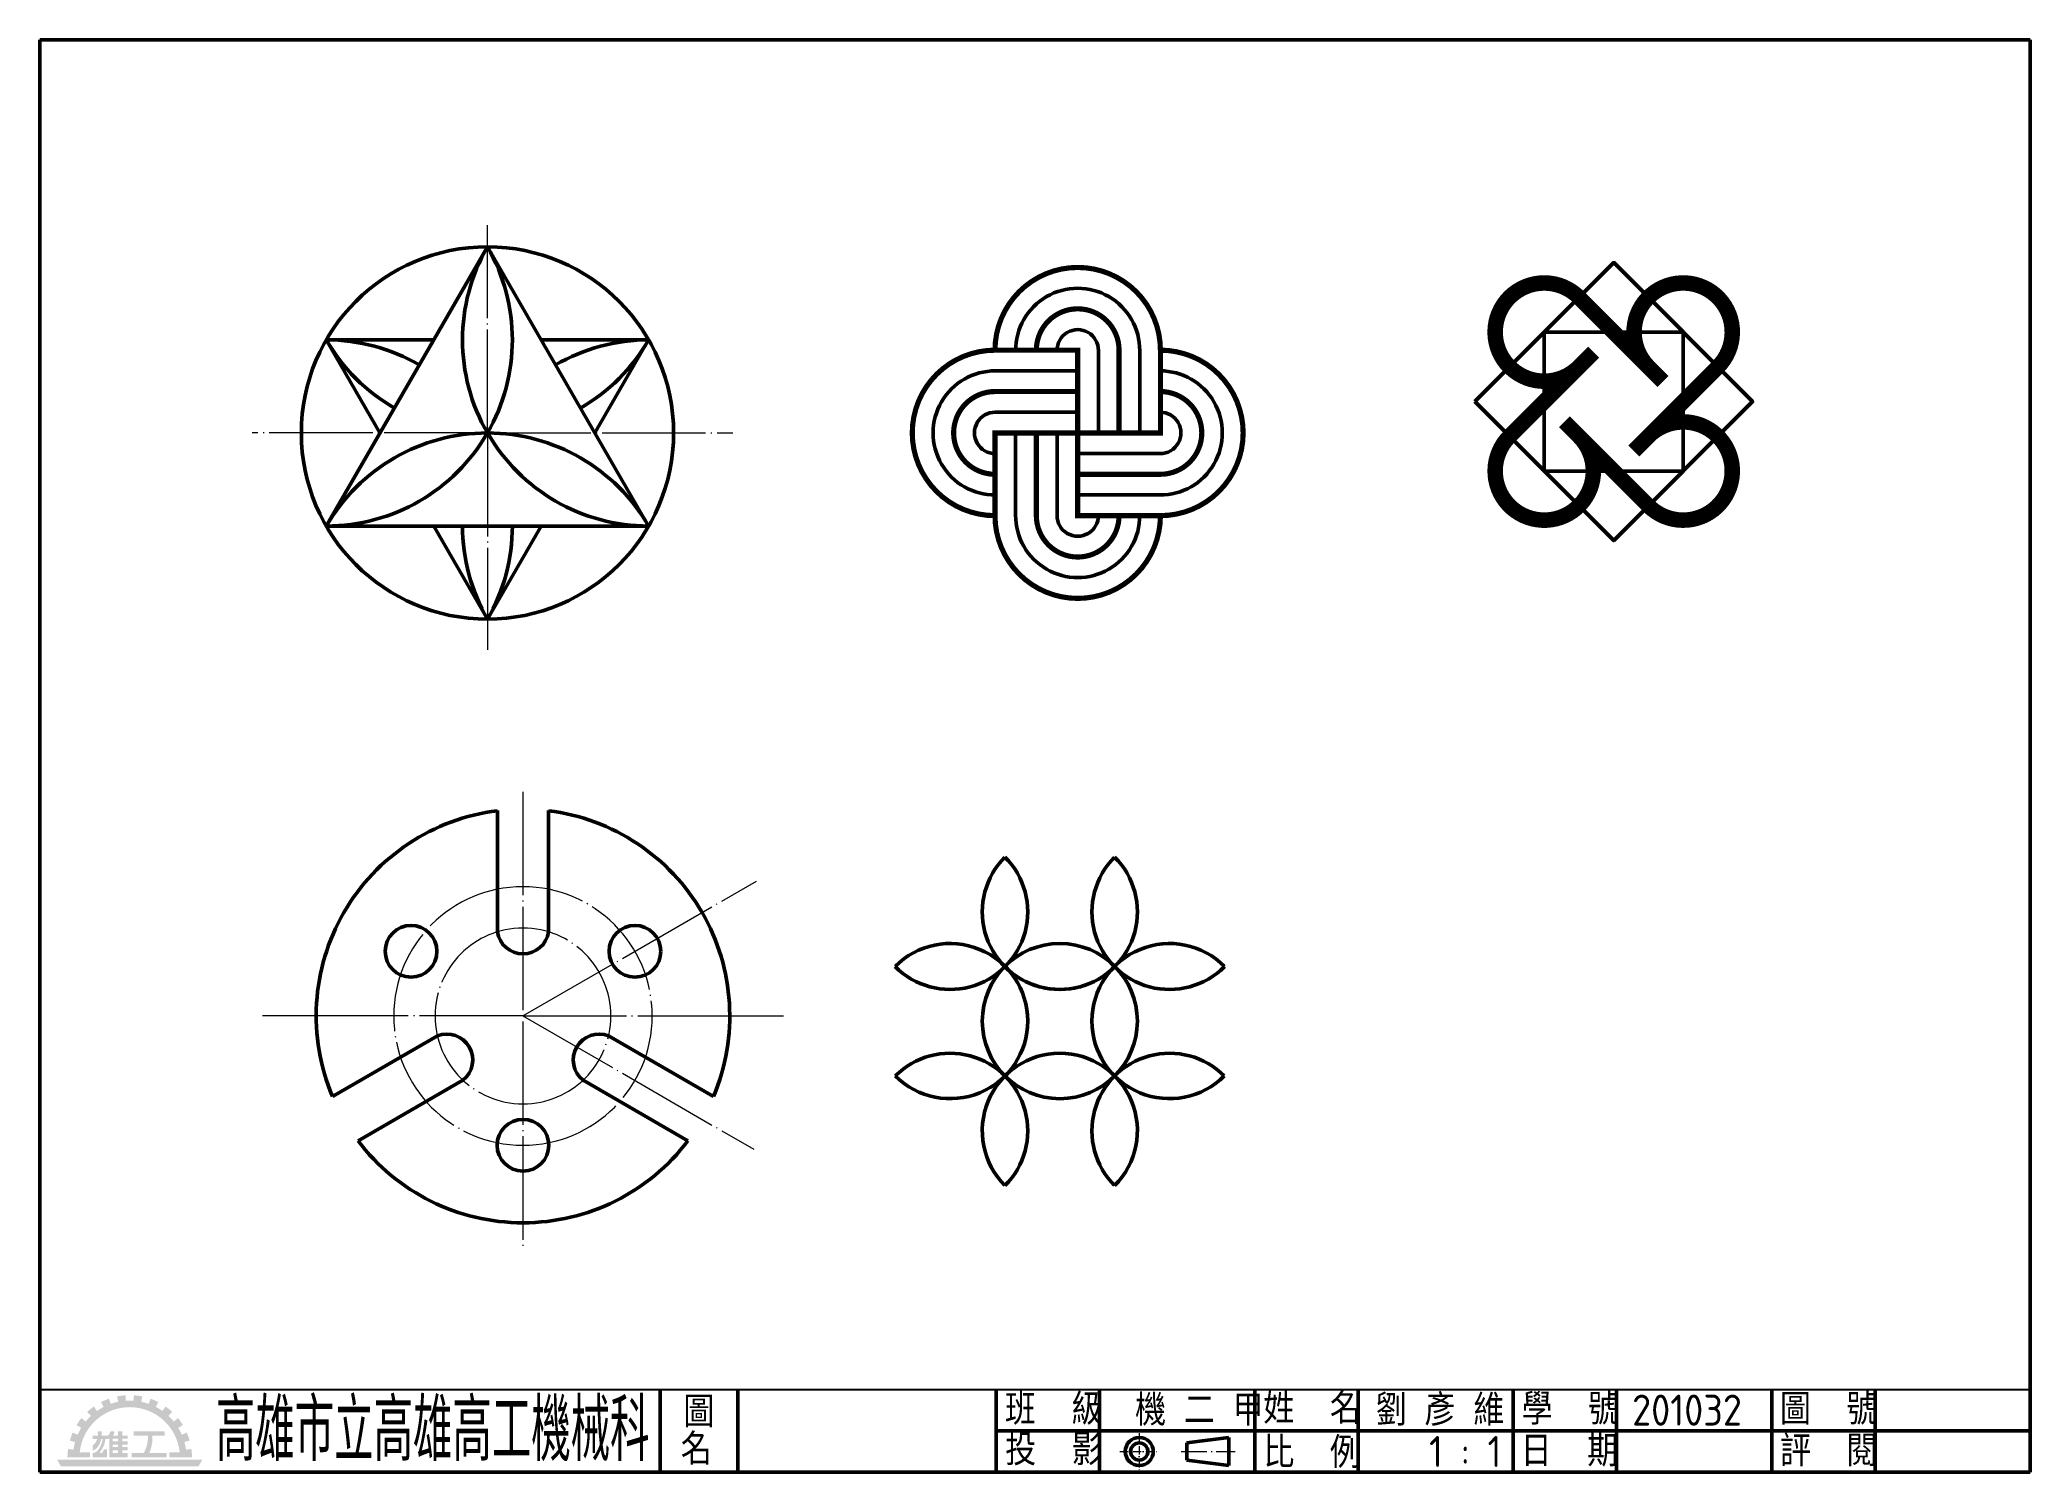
# Model space of a CAD drawing. Extents: x 25 to 410, y 10 to 287.
import ezdxf
from ezdxf.enums import TextEntityAlignment as Align

# ---------------------------------------------------------------- set-up
doc = ezdxf.new("R2010")
doc.units = 0
for name, pattern in [('中心線', [22.2, 20, -1, 0.2, -1]), ('中心線5', [6.8, 5, -0.8, 0.2, -0.8]), ('中心線5偏位', [5.1, 2, -0.5, 0.1, -0.5, 2])]:
    doc.linetypes.add(name, pattern=pattern)
doc.layers.get('0').update_dxf_attribs({"linetype": 'CONTINUOUS'})
for name, color, linetype, lineweight in [('中心線層', 2, '中心線', 18), ('文字層', 6, 'CONTINUOUS', 18), ('輪廓線層', 7, 'CONTINUOUS', 50)]:
    doc.layers.add(name, color=color, linetype=linetype, lineweight=lineweight)
doc.styles.add('CNS', font='isocp.shx', dxfattribs={"bigfont": 'chineset.shx'})

# ---------------------------------------------------------------- blocks, each defined once
blk = doc.blocks.new('*U0')
at = {"layer": '輪廓線層'}
for p, q in [((4, -16), (4, 0)), ((12, -16), (12, 0))]:
    blk.add_line(p, q, dxfattribs=at)
at = {"layer": '輪廓線層', "const_width": 1}
for points in [[(16, 0, 1), (-16, 0, 1)], [(8, 0, 1), (-8, 0, 0)]]:
    blk.add_lwpolyline(points, format="xyb", dxfattribs=at)
for points in [[(0, -16), (0, 0), (-16, 0)], [(8, -16), (8, 0)], [(16, -16), (16, 0)], [(4, -16), (16, -16)]]:
    blk.add_lwpolyline(points, dxfattribs=at)
at = {"layer": '輪廓線層'}
for radius in [12, 4]:
    blk.add_arc((0, -0.03), radius, 359.6223, 180.3777, dxfattribs=at)
blk = doc.blocks.new('*U1')
at = {"layer": '輪廓線層', "color": 0, "linetype": 'ByBlock', "lineweight": -2, "transparency": 16777216}
blk.add_blockref('*U0', (262.22, 226.98), dxfattribs=at)
for p, rotation in [((246.22, 210.98), 90), ((278.22, 210.98), 270), ((262.22, 194.98), 180)]:
    blk.add_blockref('*U0', p, dxfattribs=dict(at, rotation=rotation))
blk = doc.blocks.new('*U2')
at = {"layer": '輪廓線層', "const_width": 3}
blk.add_lwpolyline([(9.5, 6.75, 2.414214), (0, -2.75, 1)], format="xyb", dxfattribs=at)
blk.add_lwpolyline([(9.5, 6.75), (9.5, -16.25)], dxfattribs=at)
blk = doc.blocks.new('*U3')
at = {"layer": '輪廓線層', "color": 0, "linetype": 'ByBlock', "lineweight": -2, "transparency": 16777216}
blk.add_blockref('*U2', (269, 229.29), dxfattribs=at)
for p, rotation in [((256.75, 217.04), 90), ((281.25, 217.04), 269.9999999999999), ((269, 204.79), 180)]:
    blk.add_blockref('*U2', p, dxfattribs=dict(at, rotation=rotation))

msp = doc.modelspace()

# ---------------------------------------------------------------- hatches: boundary and pattern name
at = {"layer": '文字層'}
h = msp.add_hatch(color=256, dxfattribs=at)
h.paths.add_polyline_path([(47.44, 22.62), (47.93, 23.55, 0.034161), (46.42, 24.21), (46.07, 23.21, 0.034161), (44.63, 23.62), (44.84, 24.65, 0.034161), (43.21, 24.87), (43.14, 23.82, 0.034161), (41.64, 23.82), (41.57, 24.87, 0.034161), (39.94, 24.65), (40.16, 23.62, 0.034161), (38.71, 23.21), (38.36, 24.21, 0.034161), (36.85, 23.55), (37.34, 22.62, 0.034161), (36.06, 21.84), (35.45, 22.7, 0.034161), (34.17, 21.66), (34.9, 20.89, 0.034161), (33.87, 19.8), (33.05, 20.46, 0.034161), (32.11, 19.12), (33.01, 18.57, 0.034161), (32.32, 17.24), (31.35, 17.66, 0.034161), (30.8, 16.11), (31.82, 15.83, 0.034161), (31.51, 14.36), (30.47, 14.5, 0.034161), (30.35, 12.86), (32.68, 12.86), (34.72, 12.86), (34.72, 13.81), (32.72, 13.81, -0.906522), (52.06, 13.81), (50.06, 13.81), (50.06, 12.86), (52.11, 12.86), (54.43, 12.86, 0.034161), (54.32, 14.5), (53.27, 14.36, 0.034161), (52.97, 15.83), (53.98, 16.11, 0.034161), (53.43, 17.66), (52.46, 17.24, 0.034161), (51.77, 18.57), (52.68, 19.12, 0.034161), (51.73, 20.46), (50.91, 19.8, 0.034161), (49.89, 20.89), (50.61, 21.66, 0.034161), (49.33, 22.7), (48.72, 21.84, 0.034161)])
h.paths.add_polyline_path([(56.44, 12.4), (28.35, 12.4), (29.09, 11.13), (55.7, 11.13)])
h.paths.add_polyline_path([(46.77, 16.98, -0.432462), (46.88, 17.09), (49.13, 17.09), (49.13, 17.93), (43.17, 17.93), (43.17, 17.09), (45.82, 17.09, -0.40629), (45.92, 16.99, -0.135568), (45.13, 13.76, -0.271099), (45.03, 13.71), (42.77, 13.71), (42.77, 12.86), (49.53, 12.86), (49.53, 13.71), (46.35, 13.71, -0.534383), (46.25, 13.86, 0.114041)], flags=17)
edge = h.paths.add_edge_path(flags=17)
edge.add_line((42.01, 17.09), (40.96, 17.09))
edge.add_line((40.96, 17.09), (40.96, 17.93))
edge.add_line((40.96, 17.93), (40.11, 17.93))
edge.add_line((40.11, 17.93), (40.11, 17.09))
edge.add_line((40.11, 17.09), (39.19, 17.09))
edge.add_arc((36.66, 18.43), 2.85, 332.0492, 350.0488)
edge.add_line((39.48, 17.93), (38.63, 17.93))
edge.add_arc((37.65, 17.92), 0.98, -69.2817, 0.9854, ccw=False)
edge.add_line((38, 17), (38, 17.09))
edge.add_line((38, 17.09), (36.94, 17.09))
edge.add_spline(control_points=[(36.94, 17.09), (36.94, 17.09), (36.96, 17.37), (36.97, 17.65), (36.97, 17.93)], knot_values=[0, 0, 0, 0, 0.009596, 4.002169, 4.002169, 4.002169, 4.002169], degree=3, periodic=0)
edge.add_line((36.97, 17.93), (36.2, 17.93))
edge.add_spline(control_points=[(36.2, 17.93), (36.21, 17.67), (36.24, 17.39), (36.23, 17.13)], knot_values=[0, 0, 0, 0, 3.800149, 3.800149, 3.800149, 3.800149], degree=3, periodic=0)
edge.add_arc((36.19, 17.13), 0.0422, -90, 0.987, ccw=False)
edge.add_line((36.19, 17.09), (35.25, 17.09))
edge.add_line((35.25, 17.09), (35.25, 16.41))
edge.add_line((35.25, 16.41), (36.06, 16.41))
edge.add_spline(control_points=[(36.06, 16.41), (36.08, 16.33), (35.96, 16.03), (35.73, 15.6), (35.42, 15.32), (35.25, 15.25)], knot_values=[7.330089, 7.330089, 7.330089, 7.330089, 8.570836, 11.570173, 14.124258, 14.124258, 14.124258, 14.124258], degree=3, periodic=0)
edge.add_line((35.25, 15.25), (35.25, 14.18))
edge.add_spline(control_points=[(35.25, 14.18), (35.49, 14.26), (36.03, 14.58), (36.54, 15.35), (36.8, 16.01), (36.87, 16.35), (36.88, 16.41)], knot_values=[7.234919, 7.234919, 7.234919, 7.234919, 10.768334, 15.863247, 20.018265, 20.827203, 20.827203, 20.827203, 20.827203], degree=3, periodic=0)
edge.add_line((36.88, 16.41), (37.15, 16.39))
edge.add_spline(control_points=[(37.15, 16.39), (37.13, 16.05), (36.94, 15.4), (36.48, 14.57), (35.98, 13.88), (35.46, 13.71), (35.25, 13.71)], knot_values=[0, 0, 0, 0, 4.834659, 9.411352, 13.571385, 16.563331, 16.563331, 16.563331, 16.563331], degree=3, periodic=0)
edge.add_line((35.25, 13.71), (35.25, 12.86))
edge.add_line((35.25, 12.86), (38, 12.86))
edge.add_line((38, 12.86), (38, 14.39))
edge.add_line((38, 14.39), (37.39, 14.39))
edge.add_arc((37.39, 14.3), 0.0845, 90, 183.9509)
edge.add_arc((36.68, 14.25), 0.63, -55.8164, 3.9509, ccw=False)
edge.add_line((37.03, 13.73), (36.7, 13.73))
edge.add_arc((36.7, 13.82), 0.0845, 142.6509, 270, ccw=False)
edge.add_spline(control_points=[(36.63, 13.87), (36.8, 14.08), (37.11, 14.58), (37.55, 15.41), (37.64, 16.07), (37.67, 16.41)], knot_values=[0, 0, 0, 0, 3.882648, 8.339679, 13.167216, 13.167216, 13.167216, 13.167216], degree=3, periodic=0)
edge.add_line((37.67, 16.41), (38, 16.41))
edge.add_arc((37.72, 18.15), 1.77, 279.0586, 293.2174)
edge.add_line((38.42, 16.53), (38.42, 12.86))
edge.add_line((38.42, 12.86), (42.01, 12.86))
edge.add_line((42.01, 12.86), (42.01, 13.71))
edge.add_line((42.01, 13.71), (40.96, 13.71))
edge.add_line((40.96, 13.71), (40.96, 14.2))
edge.add_line((40.96, 14.2), (42.01, 14.2))
edge.add_line((42.01, 14.2), (42.01, 14.84))
edge.add_line((42.01, 14.84), (40.96, 14.84))
edge.add_line((40.96, 14.84), (40.96, 15.33))
edge.add_line((40.96, 15.33), (42.01, 15.33))
edge.add_line((42.01, 15.33), (42.01, 15.96))
edge.add_line((42.01, 15.96), (40.96, 15.96))
edge.add_line((40.96, 15.96), (40.96, 16.45))
edge.add_line((40.96, 16.45), (42.01, 16.45))
edge.add_line((42.01, 16.45), (42.01, 17.09))
h.paths.add_polyline_path([(40.11, 16.45), (40.11, 15.96), (39.1, 15.96), (39.1, 16.45)], flags=16)
h.paths.add_polyline_path([(40.11, 15.33), (40.11, 14.84), (39.1, 14.84), (39.1, 15.33)], flags=16)
h.paths.add_polyline_path([(40.11, 14.2), (40.11, 13.71), (39.1, 13.71), (39.1, 14.2)], flags=16)

# ---------------------------------------------------------------- linework, layer by layer
msp.add_line((25, 26), (410, 26))
at = {"layer": '中心線層'}
for p, q in [((111.59, 210.97), (111.59, 251.13)), ((111.59, 210.97), (66.07, 210.97)), ((111.59, 210.97), (111.59, 169.04)), ((111.59, 210.97), (159.03, 210.97)), ((118.46, 141.56), (118.46, 53.66)), ((118.46, 141.56), (118.46, 53.66)), ((118.46, 98.23), (163.63, 124.31)), ((78.46, 98.23), (68.05, 98.23)), ((118.46, 98.23), (78.46, 98.23)), ((118.46, 98.23), (158.46, 98.23)), ((118.46, 98.23), (163.13, 72.45)), ((158.46, 98.23), (168.87, 98.23))]:
    msp.add_line(p, q, dxfattribs=at)
at = {"layer": '中心線層', "linetype": '中心線5偏位', "ltscale": 0.8}
for p, q in [((237.67, 17.52), (237.67, 10.43)), ((233.93, 14), (241.26, 14))]:
    msp.add_line(p, q, dxfattribs=at)
at = {"layer": '中心線層', "linetype": '中心線5'}
msp.add_line((245.76, 14), (256.21, 14), dxfattribs=at)
at = {"layer": '中心線層'}
for radius, start, end in [(25, 90, 270), (25, 270, 90), (17, 90, 270), (17, 270, 90)]:
    msp.add_arc((118.46, 98.23), radius, start, end, dxfattribs=at)
at = {"layer": '輪廓線層', "color": 5}
for p, q in [((410, 287), (25, 287)), ((25, 287), (25, 10)), ((410, 10), (410, 287)), ((25, 10), (410, 10))]:
    msp.add_line(p, q, dxfattribs=at)
at = {"layer": '輪廓線層'}
for p, q in [((111.59, 246.97), (80.41, 192.97)), ((142.77, 192.97), (111.59, 246.97)), ((80.41, 228.97), (90.8, 210.97)), ((101.2, 228.97), (80.41, 228.97)), ((142.77, 228.97), (121.98, 228.97)), ((132.37, 210.97), (142.77, 228.97)), ((316, 230.47), (316, 203.6)), ((342.87, 230.47), (316, 230.47)), ((342.87, 203.6), (342.87, 230.47)), ((316, 203.6), (342.87, 203.6)), ((80.41, 192.97), (142.77, 192.97)), ((101.2, 192.97), (111.59, 174.97)), ((111.59, 174.97), (121.98, 192.97)), ((113.51, 114.5), (113.51, 137.93)), ((123.4, 114.5), (123.4, 137.93)), ((101.9, 94.39), (81.61, 82.67)), ((135.02, 94.39), (155.31, 82.67)), ((106.85, 85.82), (86.56, 74.11)), ((130.07, 85.82), (150.36, 74.11)), ((246.86, 15.67), (254.99, 16.71)), ((246.86, 15.67), (246.86, 12.33)), ((254.99, 16.71), (254.99, 11.29)), ((246.86, 12.33), (254.99, 11.29))]:
    msp.add_line(p, q, dxfattribs=at)
at = {"layer": '輪廓線層', "color": 4}
for p, q in [((145, 10), (145, 26)), ((160, 10), (160, 26)), ((210, 10), (210, 26)), ((230, 10), (230, 26)), ((260, 10), (260, 26)), ((280, 10), (280, 26)), ((310, 10), (310, 26)), ((330, 10), (330, 26)), ((360, 10), (360, 26)), ((380, 10), (380, 26)), ((210, 18), (410, 18))]:
    msp.add_line(p, q, dxfattribs=at)
at = {"layer": '輪廓線層'}
msp.add_lwpolyline([(302.57, 217.04), (329.44, 243.91), (356.31, 217.04), (329.44, 190.17)], close=True, dxfattribs=at)
at = {"layer": '輪廓線層', "const_width": 3}
msp.add_lwpolyline([(322.72, 237.19, 1), (309.28, 223.75, 0)], format="xyb", dxfattribs=at)
at = {"layer": '輪廓線層'}
for centre, radius in [((111.59, 210.97), 36), ((96.81, 110.73), 5), ((140.11, 110.73), 5), ((222.3, 97.23), 15), ((222.3, 97.23), 15), ((237.67, 14), 2.71), ((237.67, 14), 1.67)]:
    msp.add_circle(centre, radius, dxfattribs=at)
for centre, radius, start, end in [((80.41, 228.97), 36, 270, 30), ((142.77, 228.97), 36, 150, 270), ((80.41, 192.97), 36, 60, 90), ((111.59, 246.97), 36, 210, 240), ((142.77, 192.97), 36, 90, 120), ((111.59, 246.97), 36, 300, 330), ((111.59, 174.97), 36, 30, 150), ((80.41, 228.97), 36, 270, 330), ((142.77, 228.97), 36, 210, 270), ((142.77, 192.97), 36, 180, 210), ((80.41, 192.97), 36, 330, 0), ((80.41, 192.97), 36, 330, 0), ((118.46, 98.23), 40, 97.1023, 202.8977), ((118.46, 98.23), 40, 337.1023, 82.8977), ((201.09, 118.35), 15, 224.7515, 45.0087), ((222.3, 118.35), 15, 134.9913, 315.2485), ((222.3, 118.35), 15, 224.7515, 45.0087), ((243.51, 118.35), 15, 134.9913, 315.2485), ((118.46, 115.23), 5, 188.4565, 270), ((118.46, 115.23), 5, 270, 351.5435), ((201.09, 97.23), 15, 224.9913, 135.2485), ((243.51, 97.23), 15, 44.7515, 315.0087), ((103.74, 89.73), 5, 308.4565, 111.5435), ((133.18, 89.73), 5, 68.4565, 231.5435), ((201.09, 76.02), 15, 314.9913, 135.0087), ((222.3, 76.02), 15, 314.9913, 225.0087), ((243.51, 76.02), 15, 44.9913, 225.0087), ((118.46, 73.23), 5, 90, 270), ((118.46, 73.23), 5, 270, 90), ((118.46, 98.23), 40, 217.1023, 270), ((118.46, 98.23), 40, 270, 322.8977)]:
    msp.add_arc(centre, radius, start, end, dxfattribs=at)

# ---------------------------------------------------------------- block references
at = {"layer": '輪廓線層', "rotation": 45}
msp.add_blockref('*U3', (292.7, -126.64), dxfattribs=at)
at = {"layer": '輪廓線層'}
msp.add_blockref('*U1', (-36.46, 0), dxfattribs=at)

# ---------------------------------------------------------------- texts
at = {"layer": '文字層', "style": 'CNS', "width": 0.63661}
msp.add_text('高雄市立高雄高工機械科', height=12, dxfattribs=at).set_placement((59.06, 12.13), (142.94, 12.13), align=Align.FIT)
at = {"layer": '文字層', "style": 'CNS'}
for s, p in [('圖', (149.48, 18.67)), ('班  級', (211.66, 19.17)), ('  機 二 甲', (230, 19)), ('姓  名', (261.67, 19.36)), (' 劉 彥 維', (280, 19)), ('學  號', (311.61, 19.19)), ('201032', (333, 19)), ('圖  號', (361.59, 19.18)), ('名', (148.97, 11.45)), ('投  影', (211.73, 11.32)), ('比  例', (261.68, 10.82)), ('    1 : 1', (280, 11)), ('日  期', (311.44, 11.11)), ('評  閱', (361.6, 11.1))]:
    msp.add_text(s, height=6, dxfattribs=at).set_placement(p)

doc.saveas('drawing.dxf')
